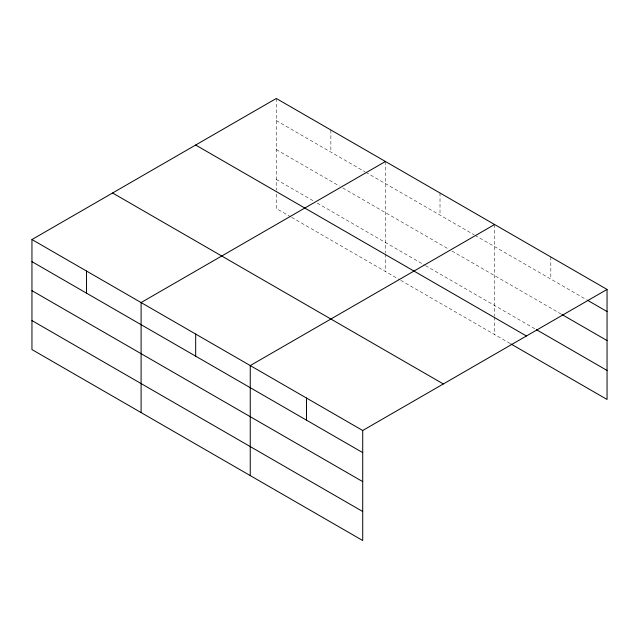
<?xml version="1.0" encoding="UTF-8"?>
<svg xmlns="http://www.w3.org/2000/svg" width="639" height="639" viewBox="0 0 639 639"><rect width="100%" height="100%" fill="white"/><g stroke="black" fill="none" stroke-linecap="round" stroke-linejoin="round"><path stroke-width="0.48" stroke-dasharray="3.19 2.4" d="M276.288 120.587L364.973 171.787M365.827 172.282L474.13 234.801M474.977 235.296L586.602 299.739M276.288 149.598L339.397 186.029M342.808 187.994L448.546 249.042M451.957 251.015L561.042 313.997M276.288 179.487L313.813 201.149M317.224 203.114L424.663 265.145M425.518 265.64L535.482 329.133M290.785 216.861L276.288 208.498L276.288 191.085M291.64 217.356L399.934 279.882M400.789 280.377L509.93 343.383M550.818 256.974L550.818 279.083M494.594 224.513L494.594 316.153M494.594 317.12L494.594 334.532M440.015 193.002L440.015 215.111M385.445 161.491L385.445 253.14M385.445 254.106L385.445 271.511M330.866 129.981L330.866 152.09M276.288 98.478L276.288 190.118"/><path stroke-width="0.96" d="M362.712 481.622L362.712 430.502L31.95 239.545L31.95 349.565L362.712 540.522L362.712 481.622L31.95 290.665M510.777 343.878L607.05 399.455L607.05 289.435L276.288 98.478L31.95 239.545M385.445 161.491L141.099 302.559L141.099 412.578M494.594 224.513L250.248 365.58L250.248 475.6M362.712 430.502L607.05 289.435M587.457 300.234L607.05 311.544M561.897 314.492L607.05 340.555M536.337 329.62L607.05 370.444M195.662 145.029L526.416 335.986M112.584 192.994L443.338 383.951M31.95 261.655L362.712 452.62M31.95 320.554L362.712 511.512M306.48 398.041L306.48 420.15M195.678 334.069L195.678 356.179M86.529 271.056L86.529 293.165"/></g></svg>
